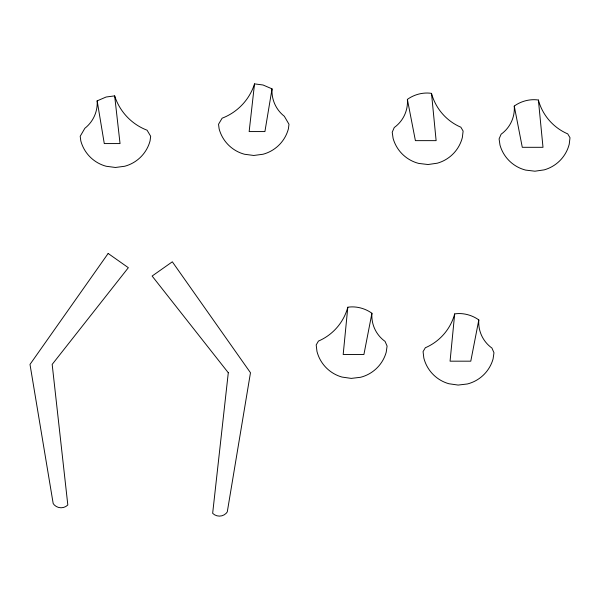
<?xml version="1.0" encoding="UTF-8"?>
<svg xmlns="http://www.w3.org/2000/svg" width="600" height="600" viewBox="0 0 600 600"><rect width="100%" height="100%" fill="white"/><g stroke="black" fill="none" stroke-linecap="round" stroke-linejoin="round"><path stroke-width="0.9" d="M347.805 307.23L343.185 354.502L363.907 354.502L371.925 313.26C365.123 308.34 356.153 305.94 347.805 307.23A51.488 51.488 0 0 1 319.642 340.553L318.472 341.04L316.192 344.933L316.965 351.413A35.843 35.843 0 0 0 341.993 377.062L351.255 378.397L360.548 377.288A35.843 35.843 0 0 0 386.205 352.26L387.09 346.087L385.065 341.392A31.65 31.65 0 0 1 371.925 313.26M454.688 313.905L450.067 361.178L470.783 361.178L478.808 319.928C472.005 315.015 463.028 312.615 454.688 313.905A51.488 51.488 0 0 1 426.518 347.228L425.355 347.707L423.067 351.608L423.84 358.087A35.843 35.843 0 0 0 448.875 383.737L458.138 385.072L467.43 383.962A35.843 35.843 0 0 0 493.08 358.928L493.972 352.763L491.94 348.067A31.65 31.65 0 0 1 478.808 319.928M254.535 83.88L249.15 131.572L264.915 131.572L272.032 88.852L263.04 84.998L254.535 83.88A54.525 54.525 0 0 1 222.12 118.2L218.528 124.26L219.135 128.903A35.843 35.843 0 0 0 244.485 154.245L253.763 155.468L263.04 154.245A35.843 35.843 0 0 0 288.382 128.903L288.99 124.26L284.332 116.273A32.197 32.197 0 0 1 272.032 88.852M407.385 99.39C414.188 94.47 423.158 92.078 431.505 93.367A51.488 51.488 0 0 0 459.668 126.69L460.838 127.17L463.118 131.062L462.345 137.542A35.843 35.843 0 0 1 437.31 163.192L428.055 164.528L418.763 163.425A35.843 35.843 0 0 1 393.105 138.39L392.22 132.218L394.245 127.523A31.65 31.65 0 0 0 407.385 99.39L415.403 140.64L436.125 140.64L431.505 93.367M514.26 106.065C521.062 101.145 530.04 98.752 538.388 100.035A51.488 51.488 0 0 0 566.55 133.365L567.72 133.845L570 137.738L569.227 144.218A35.843 35.843 0 0 1 544.192 169.868L534.93 171.203L525.638 170.093A35.843 35.843 0 0 1 499.987 145.065L499.095 138.892L501.127 134.197A31.65 31.65 0 0 0 514.26 106.065L522.285 147.308L543 147.308L538.388 100.035M97.163 100.852L106.155 97.005L114.66 95.887A54.525 54.525 0 0 0 147.075 130.208L150.667 136.267L150.06 140.903A35.843 35.843 0 0 1 124.71 166.252L115.433 167.475L106.155 166.252A35.843 35.843 0 0 1 80.812 140.903L80.205 136.267L84.863 128.28A32.197 32.197 0 0 0 97.163 100.852L104.28 143.572L120.045 143.572L114.66 95.887M228.292 372.743L212.655 513.322A9.555 9.555 0 0 0 226.17 513.322L227.288 511.86L250.478 372.743L172.328 261.803L152.123 276.038L228.292 372.743M108.15 253.462L30 364.403L53.182 503.52L54.307 504.982A9.555 9.555 0 0 0 67.823 504.982L52.177 364.403L128.347 267.697L108.15 253.462"/></g></svg>
